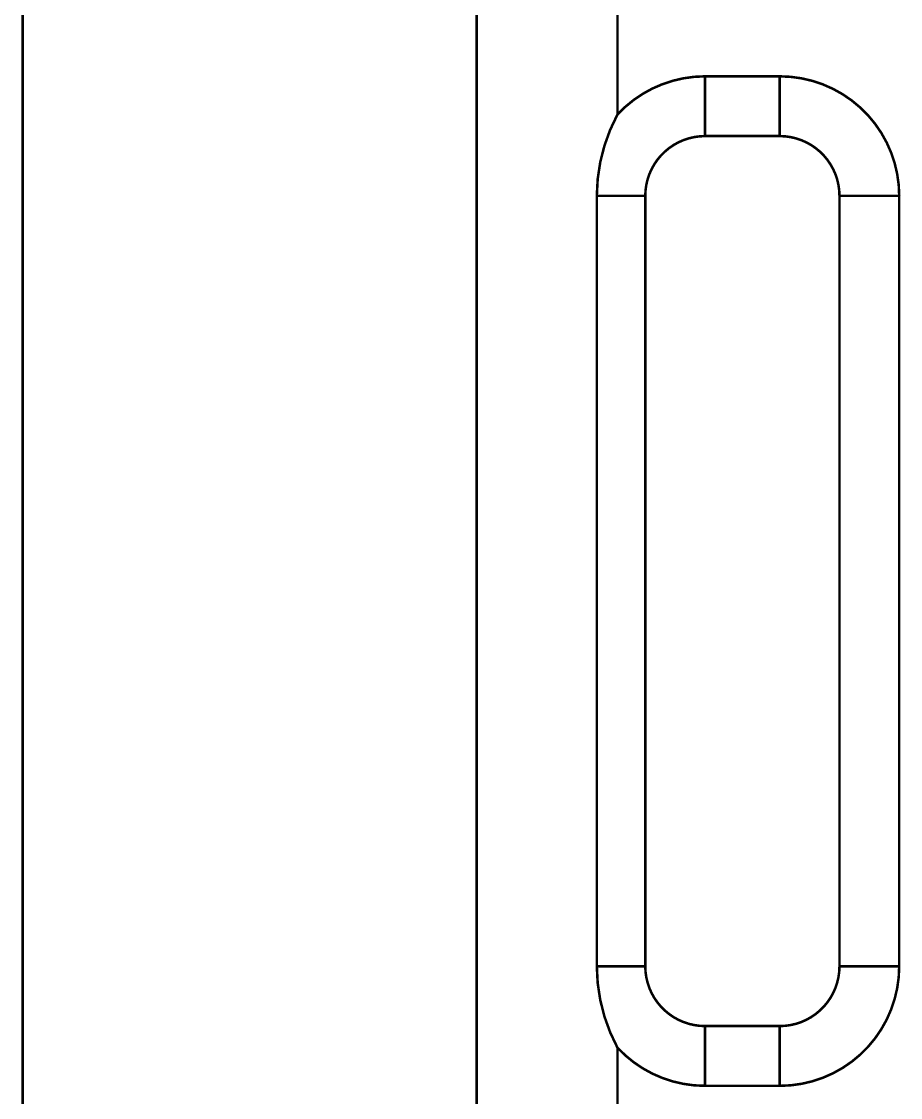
# Model space of a CAD drawing. Header units: inches. Extents: x 0 to 35.2, y -0.7 to 15.9.
# Drawn here: x 31.1137 to 31.2874, y 5.2341 to 5.4467 of the extents above; entities that cross this region are included whole.
import ezdxf

# ---------------------------------------------------------------- set-up
doc = ezdxf.new("R2010")
doc.units = ezdxf.units.IN
doc.header["$MEASUREMENT"] = 0
doc.layers.add('Dimensions', color=6, linetype='Continuous')

msp = doc.modelspace()

# ---------------------------------------------------------------- linework, layer by layer
at = {"layer": 'Dimensions'}
for points in [[(31.20364, 4.97573, 0.0005, 0.0005, 0), (31.20364, 5.6966, 0.0005, 0.0005, 0)], [(31.11394, 5.04154, 0.0005, 0.0005, 0), (31.11394, 5.63079, 0.0005, 0.0005, 0)], [(31.23148, 5.42835, 0.0005, 0.0005, 0), (31.23148, 5.45919, 0.0005, 0.0005, 0)], [(31.23148, 5.42835, 0.0005, 0.0005, -0.208505), (31.24879, 5.4359, 0.0005, 0.0005, 0)], [(31.24879, 5.4359, 0.0005, 0.0005, 0), (31.26355, 5.4359, 0.0005, 0.0005, 0)], [(31.24879, 5.42409, 0.0005, 0.0005, 0), (31.24879, 5.4359, 0.0005, 0.0005, 0)], [(31.26355, 5.42409, 0.0005, 0.0005, 0), (31.26355, 5.4359, 0.0005, 0.0005, 0)], [(31.26355, 5.4359, 0.0005, 0.0005, -0.414214), (31.28717, 5.41228, 0.0005, 0.0005, 0)], [(31.2274, 5.41228, 0.0005, 0.0005, -0.123169), (31.23148, 5.42835, 0.0005, 0.0005, 0)], [(31.23698, 5.41228, 0.0005, 0.0005, -0.414214), (31.24879, 5.42409, 0.0005, 0.0005, 0)], [(31.24879, 5.42409, 0.0005, 0.0005, 0), (31.26355, 5.42409, 0.0005, 0.0005, 0)], [(31.26355, 5.42409, 0.0005, 0.0005, -0.414214), (31.27536, 5.41228, 0.0005, 0.0005, 0)], [(31.2274, 5.26005, 0.0005, 0.0005, 0), (31.2274, 5.41228, 0.0005, 0.0005, 0)], [(31.2274, 5.41228, 0.0005, 0.0005, 0), (31.23698, 5.41228, 0.0005, 0.0005, 0)], [(31.23698, 5.26005, 0.0005, 0.0005, 0), (31.23698, 5.41228, 0.0005, 0.0005, 0)], [(31.27536, 5.41228, 0.0005, 0.0005, 0), (31.28717, 5.41228, 0.0005, 0.0005, 0)], [(31.27536, 5.26005, 0.0005, 0.0005, 0), (31.27536, 5.41228, 0.0005, 0.0005, 0)], [(31.28717, 5.26005, 0.0005, 0.0005, 0), (31.28717, 5.41228, 0.0005, 0.0005, 0)], [(31.2274, 5.26005, 0.0005, 0.0005, 0), (31.23698, 5.26005, 0.0005, 0.0005, 0)], [(31.23148, 5.24397, 0.0005, 0.0005, -0.123169), (31.2274, 5.26005, 0.0005, 0.0005, 0)], [(31.24879, 5.24824, 0.0005, 0.0005, -0.414214), (31.23698, 5.26005, 0.0005, 0.0005, 0)], [(31.28717, 5.26005, 0.0005, 0.0005, -0.414214), (31.26355, 5.23643, 0.0005, 0.0005, 0)], [(31.27536, 5.26005, 0.0005, 0.0005, -0.414214), (31.26355, 5.24824, 0.0005, 0.0005, 0)], [(31.27536, 5.26005, 0.0005, 0.0005, 0), (31.28717, 5.26005, 0.0005, 0.0005, 0)], [(31.24879, 5.23643, 0.0005, 0.0005, 0), (31.24879, 5.24824, 0.0005, 0.0005, 0)], [(31.24879, 5.24824, 0.0005, 0.0005, 0), (31.26355, 5.24824, 0.0005, 0.0005, 0)], [(31.26355, 5.23643, 0.0005, 0.0005, 0), (31.26355, 5.24824, 0.0005, 0.0005, 0)], [(31.23148, 5.21313, 0.0005, 0.0005, 0), (31.23148, 5.24397, 0.0005, 0.0005, 0)], [(31.24879, 5.23643, 0.0005, 0.0005, -0.208505), (31.23148, 5.24397, 0.0005, 0.0005, 0)], [(31.24879, 5.23643, 0.0005, 0.0005, 0), (31.26355, 5.23643, 0.0005, 0.0005, 0)]]:
    msp.add_lwpolyline(points, format="xyseb", dxfattribs=at)
for points in [[(31.24866, 5.4359, 0.00025, 0.00025, 1), (31.24891, 5.4359, 0.00025, 0.00025, 1)], [(31.24866, 5.4359, 0.00025, 0.00025, 1), (31.24891, 5.4359, 0.00025, 0.00025, 1)], [(31.24866, 5.4359, 0.00025, 0.00025, 1), (31.24891, 5.4359, 0.00025, 0.00025, 1)], [(31.26342, 5.4359, 0.00025, 0.00025, 1), (31.26367, 5.4359, 0.00025, 0.00025, 1)], [(31.26342, 5.4359, 0.00025, 0.00025, 1), (31.26367, 5.4359, 0.00025, 0.00025, 1)], [(31.26342, 5.4359, 0.00025, 0.00025, 1), (31.26367, 5.4359, 0.00025, 0.00025, 1)], [(31.23136, 5.42835, 0.00025, 0.00025, 1), (31.23161, 5.42835, 0.00025, 0.00025, 1)], [(31.23136, 5.42835, 0.00025, 0.00025, 1), (31.23161, 5.42835, 0.00025, 0.00025, 1)], [(31.23136, 5.42835, 0.00025, 0.00025, 1), (31.23161, 5.42835, 0.00025, 0.00025, 1)], [(31.24866, 5.42409, 0.00025, 0.00025, 1), (31.24891, 5.42409, 0.00025, 0.00025, 1)], [(31.24866, 5.42409, 0.00025, 0.00025, 1), (31.24891, 5.42409, 0.00025, 0.00025, 1)], [(31.24866, 5.42409, 0.00025, 0.00025, 1), (31.24891, 5.42409, 0.00025, 0.00025, 1)], [(31.26342, 5.42409, 0.00025, 0.00025, 1), (31.26367, 5.42409, 0.00025, 0.00025, 1)], [(31.26342, 5.42409, 0.00025, 0.00025, 1), (31.26367, 5.42409, 0.00025, 0.00025, 1)], [(31.26342, 5.42409, 0.00025, 0.00025, 1), (31.26367, 5.42409, 0.00025, 0.00025, 1)], [(31.22727, 5.41228, 0.00025, 0.00025, 1), (31.22752, 5.41228, 0.00025, 0.00025, 1)], [(31.22727, 5.41228, 0.00025, 0.00025, 1), (31.22752, 5.41228, 0.00025, 0.00025, 1)], [(31.22727, 5.41228, 0.00025, 0.00025, 1), (31.22752, 5.41228, 0.00025, 0.00025, 1)], [(31.23685, 5.41228, 0.00025, 0.00025, 1), (31.2371, 5.41228, 0.00025, 0.00025, 1)], [(31.23685, 5.41228, 0.00025, 0.00025, 1), (31.2371, 5.41228, 0.00025, 0.00025, 1)], [(31.23685, 5.41228, 0.00025, 0.00025, 1), (31.2371, 5.41228, 0.00025, 0.00025, 1)], [(31.27524, 5.41228, 0.00025, 0.00025, 1), (31.27549, 5.41228, 0.00025, 0.00025, 1)], [(31.27524, 5.41228, 0.00025, 0.00025, 1), (31.27549, 5.41228, 0.00025, 0.00025, 1)], [(31.27524, 5.41228, 0.00025, 0.00025, 1), (31.27549, 5.41228, 0.00025, 0.00025, 1)], [(31.28705, 5.41228, 0.00025, 0.00025, 1), (31.2873, 5.41228, 0.00025, 0.00025, 1)], [(31.28705, 5.41228, 0.00025, 0.00025, 1), (31.2873, 5.41228, 0.00025, 0.00025, 1)], [(31.28705, 5.41228, 0.00025, 0.00025, 1), (31.2873, 5.41228, 0.00025, 0.00025, 1)], [(31.22727, 5.26005, 0.00025, 0.00025, 1), (31.22752, 5.26005, 0.00025, 0.00025, 1)], [(31.22727, 5.26005, 0.00025, 0.00025, 1), (31.22752, 5.26005, 0.00025, 0.00025, 1)], [(31.22727, 5.26005, 0.00025, 0.00025, 1), (31.22752, 5.26005, 0.00025, 0.00025, 1)], [(31.23685, 5.26005, 0.00025, 0.00025, 1), (31.2371, 5.26005, 0.00025, 0.00025, 1)], [(31.23685, 5.26005, 0.00025, 0.00025, 1), (31.2371, 5.26005, 0.00025, 0.00025, 1)], [(31.23685, 5.26005, 0.00025, 0.00025, 1), (31.2371, 5.26005, 0.00025, 0.00025, 1)], [(31.27524, 5.26005, 0.00025, 0.00025, 1), (31.27549, 5.26005, 0.00025, 0.00025, 1)], [(31.27524, 5.26005, 0.00025, 0.00025, 1), (31.27549, 5.26005, 0.00025, 0.00025, 1)], [(31.27524, 5.26005, 0.00025, 0.00025, 1), (31.27549, 5.26005, 0.00025, 0.00025, 1)], [(31.28705, 5.26005, 0.00025, 0.00025, 1), (31.2873, 5.26005, 0.00025, 0.00025, 1)], [(31.28705, 5.26005, 0.00025, 0.00025, 1), (31.2873, 5.26005, 0.00025, 0.00025, 1)], [(31.28705, 5.26005, 0.00025, 0.00025, 1), (31.2873, 5.26005, 0.00025, 0.00025, 1)], [(31.24866, 5.24824, 0.00025, 0.00025, 1), (31.24891, 5.24824, 0.00025, 0.00025, 1)], [(31.24866, 5.24824, 0.00025, 0.00025, 1), (31.24891, 5.24824, 0.00025, 0.00025, 1)], [(31.24866, 5.24824, 0.00025, 0.00025, 1), (31.24891, 5.24824, 0.00025, 0.00025, 1)], [(31.26342, 5.24824, 0.00025, 0.00025, 1), (31.26367, 5.24824, 0.00025, 0.00025, 1)], [(31.26342, 5.24824, 0.00025, 0.00025, 1), (31.26367, 5.24824, 0.00025, 0.00025, 1)], [(31.26342, 5.24824, 0.00025, 0.00025, 1), (31.26367, 5.24824, 0.00025, 0.00025, 1)], [(31.23136, 5.24397, 0.00025, 0.00025, 1), (31.23161, 5.24397, 0.00025, 0.00025, 1)], [(31.23136, 5.24397, 0.00025, 0.00025, 1), (31.23161, 5.24397, 0.00025, 0.00025, 1)], [(31.23136, 5.24397, 0.00025, 0.00025, 1), (31.23161, 5.24397, 0.00025, 0.00025, 1)], [(31.24866, 5.23643, 0.00025, 0.00025, 1), (31.24891, 5.23643, 0.00025, 0.00025, 1)], [(31.24866, 5.23643, 0.00025, 0.00025, 1), (31.24891, 5.23643, 0.00025, 0.00025, 1)], [(31.24866, 5.23643, 0.00025, 0.00025, 1), (31.24891, 5.23643, 0.00025, 0.00025, 1)], [(31.26342, 5.23643, 0.00025, 0.00025, 1), (31.26367, 5.23643, 0.00025, 0.00025, 1)], [(31.26342, 5.23643, 0.00025, 0.00025, 1), (31.26367, 5.23643, 0.00025, 0.00025, 1)], [(31.26342, 5.23643, 0.00025, 0.00025, 1), (31.26367, 5.23643, 0.00025, 0.00025, 1)]]:
    msp.add_lwpolyline(points, format="xyseb", close=True, dxfattribs=at)

doc.saveas('drawing.dxf')
